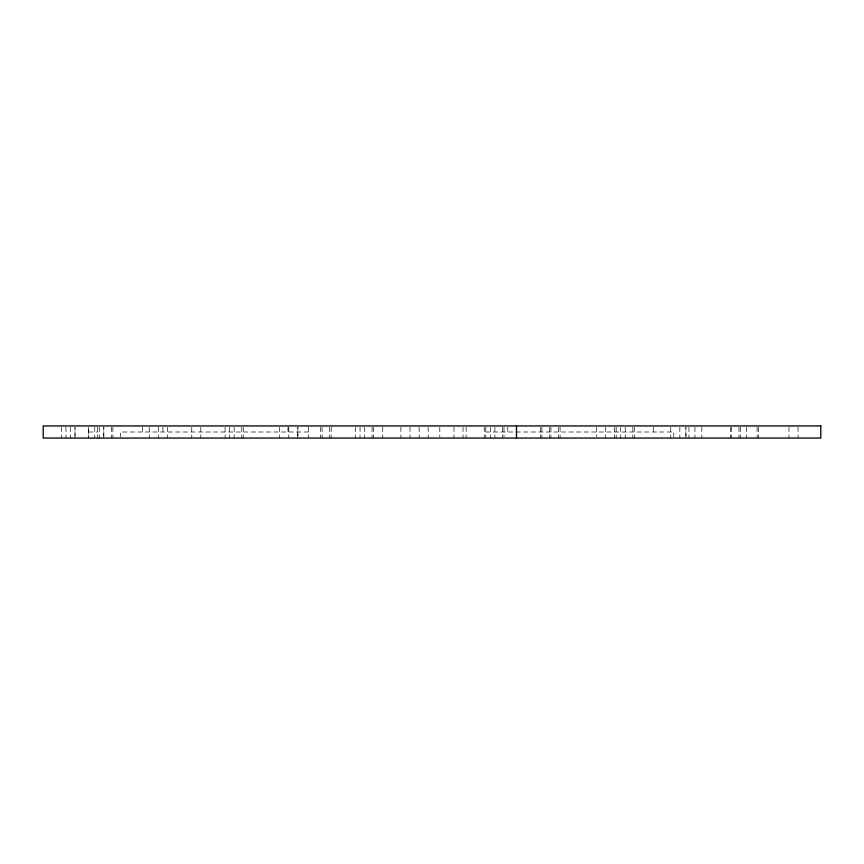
<?xml version="1.0" encoding="UTF-8"?>
<svg xmlns="http://www.w3.org/2000/svg" width="864" height="864" viewBox="0 0 864 864"><rect width="100%" height="100%" fill="white"/><g stroke="black" fill="none" stroke-linecap="round" stroke-linejoin="round"><path stroke-width="0.65" stroke-dasharray="4.32 3.24" d="M88.668 432L97.74 432M308.448 432L120.485 432L120.485 436.849M485.806 432L673.769 432L673.769 436.849M798.066 427.28L798.066 438.059M788.972 427.28L788.972 438.059M758.646 427.28L758.646 438.059M757.112 427.28L757.112 438.059M746.464 427.28L746.464 438.059M740.459 427.28L740.459 438.059M738.968 427.28L738.968 438.059M731.43 427.28L731.43 438.059M730.577 427.28L730.577 438.059M701.838 427.28L701.838 438.059M694.948 427.28L694.98 438.059M688.91 427.28L688.91 438.059M679.838 427.28L679.838 438.059M670.734 427.28L670.734 438.059M653.303 427.151L653.303 432M634.349 427.28L634.349 438.059M632.837 427.28L632.837 438.059M625.244 427.28L625.244 438.059M620.708 427.28L620.708 438.059M616.172 427.28L616.172 438.059M614.639 427.28L614.639 438.059M605.567 427.28L605.567 438.059M596.462 427.28L596.462 436.72M560.077 427.28L560.077 438.059M558.522 427.28L558.522 438.059M550.94 427.28L550.94 438.059M549.504 427.28L549.504 438.059M541.922 427.28L541.922 438.059M540.367 427.28L540.367 438.059M507.784 427.151L507.784 432M503.993 427.28L503.993 436.72M502.459 427.28L502.459 438.059M494.888 427.28L494.888 438.059M490.363 427.28L490.363 438.059M485.816 427.28L485.816 438.059M484.261 427.28L484.261 438.059M466.117 427.28L466.117 438.059M463.028 427.28L463.05 438.059M453.978 427.28L453.967 438.059M439.798 427.28L439.798 436.72M428.188 427.28L428.188 438.059M419.116 427.28L419.148 438.059M410.011 427.28L410.011 438.059M400.896 427.28L400.896 438.059M382.741 427.28L382.741 438.059M373.626 427.28L373.626 438.059M372.06 427.28L372.06 438.059M364.522 427.28L364.5 438.059M360.04 427.28L360.04 438.059M355.482 427.28L355.482 438.059M331.182 427.28L331.182 438.059M329.67 427.28L329.659 438.059M322.099 427.28L322.099 438.059M320.587 427.28L320.587 438.059M308.448 427.151L308.448 438.059M288.781 427.28L288.749 438.059M287.982 427.151L287.982 432M279.644 427.28L279.644 438.059M243.27 427.28L243.27 438.059M241.758 427.28L241.758 438.059M234.166 427.28L234.166 438.059M229.63 427.28L229.63 438.059M225.094 427.28L225.094 438.059M200.783 427.28L200.783 438.059M191.765 427.28L191.765 438.059M167.465 427.28L167.443 438.059M162.929 427.151L162.929 432M158.382 427.28L158.393 438.059M149.288 427.28L149.288 438.059M142.463 427.151L142.463 432M112.903 427.28L112.903 438.059M111.38 427.28L111.38 438.059M99.274 427.28L99.274 438.059M97.74 427.151L97.74 438.059M94.727 427.28L94.759 438.059M88.69 427.28L88.69 438.059L88.668 427.151M70.459 427.28L70.459 438.059M65.945 427.28L65.977 438.059M61.376 427.28L61.366 438.059M685.93 438.059L685.93 427.28L685.886 438.059M297.842 438.059L297.842 427.28L297.799 438.059M103.799 438.059L103.799 427.28L103.777 438.059M75.028 438.059L75.028 427.28L74.995 438.059"/><path stroke-width="1.3" d="M516.478 425.941L516.478 438.059M820.8 425.941L43.2 425.941L43.2 438.059L820.8 438.059L820.8 425.941"/></g></svg>
